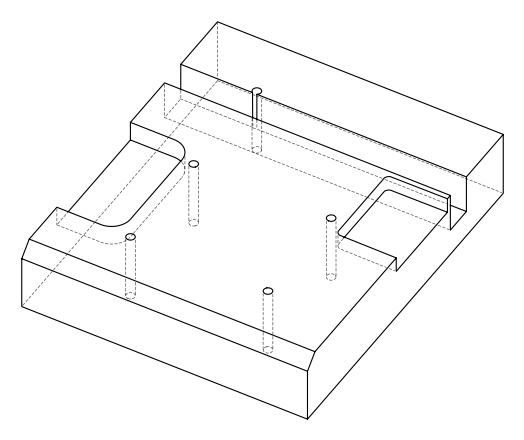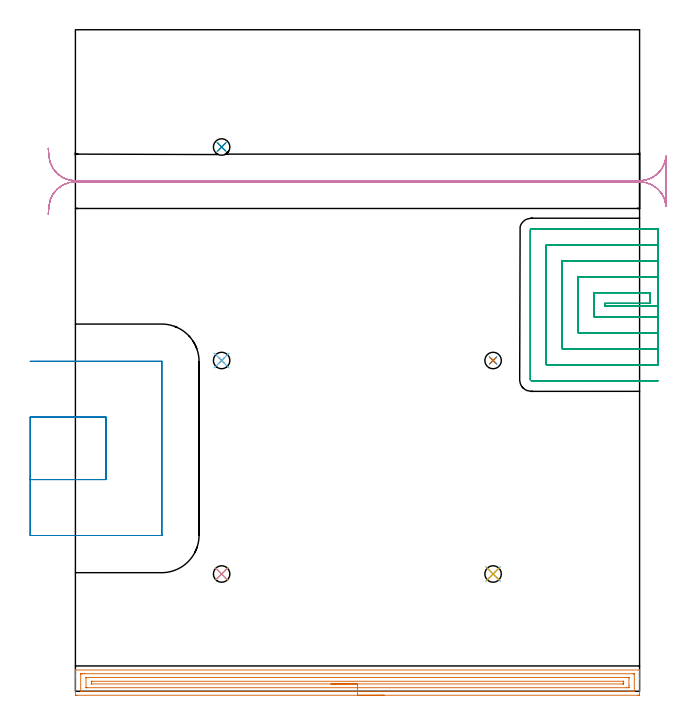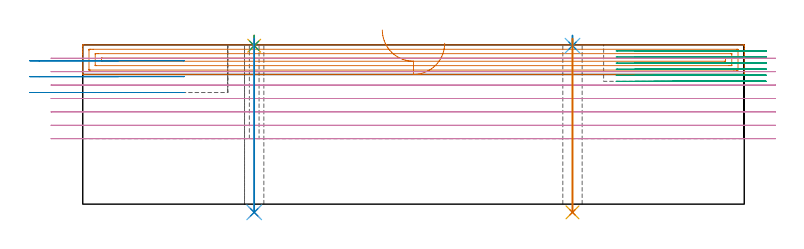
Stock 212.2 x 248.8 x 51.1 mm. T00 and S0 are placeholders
(PLAN: 14 operations, 5 tool changes, 27.9 min)
(1 AREA_MILL | FG_CHAMFER_SURFACE | UGT0205_001 | 6.99 min | 9577 mm3)
(2 MILL_SLOT | SLOT_PARTIAL_RECTANGULAR | UGT0201_006 | Follow Part, ap 7, ae 75% | 2.09 min | 65225 mm3)
(3 MILL_SLOT_1 | SLOT_PARTIAL_RECTANGULAR_1 | UGT0201_007 | Follow Part, ap 2, ae 75% | 10.34 min | 34258 mm3)
(4 MILL_RECTANGULAR_SLOT | SLOT_RECTANGULAR | UGT0201_094 | Follow Part, ap 5, ae 75% | 7.23 min | 130318 mm3)
(5 SPOT_DRILL | STEP1HOLE | NXT0321_9005460120000 | 0.03 min | 27 mm3)
(6 SPOT_DRILL_1 | STEP1HOLE_1 | NXT0321_9005460120000 | 0.03 min | 20 mm3)
(7 SPOT_DRILL_2 | STEP1HOLE_2 | NXT0321_9005460120000 | 0.03 min | 29 mm3)
(8 SPOT_DRILL_3 | STEP1HOLE_3 | NXT0321_9005460120000 | 0.03 min | 9 mm3)
(9 SPOT_DRILL_4 | STEP1HOLE_4 | NXT0321_9005460120000 | 0.03 min | 29 mm3)
(10 DRILL_THROUGH_HOLE_INTO_CENTER | STEP1HOLE | NXT0301_033 | 0.22 min | 1535 mm3)
(11 DRILL_THROUGH_HOLE_INTO_CENTER_1 | STEP1HOLE_1 | NXT0301_033 | 0.22 min | 1542 mm3)
(12 DRILL_THROUGH_HOLE_INTO_CENTER_2 | STEP1HOLE_2 | NXT0301_033 | 0.22 min | 1521 mm3)
(13 DRILL_THROUGH_HOLE_INTO_CENTER_3 | STEP1HOLE_3 | NXT0301_033 | 0.22 min | 1531 mm3)
(14 DRILL_THROUGH_HOLE_INTO_CENTER_4 | STEP1HOLE_4 | NXT0301_033 | 0.22 min | 1499 mm3)
(TOOL UGT0205_001 | Chamfer Mill 20 x 3 x 45 deg. | D20 FL50 Z2)
(TOOL UGT0201_006 | End Mill 28 mm | D28 FL25 Z2)
(TOOL UGT0201_007 | End Mill 8 mm | D8 FL19 Z4)
(TOOL UGT0201_094 | End mill 20 mm | D20 FL38 Z4)
(TOOL NXT0321_9005460120000 | NC Spot Drill, 142deg, 12mm, Carbide, Uncoated | D12 PA142 FL30 Z2)
(TOOL NXT0301_033 | Carbide Drill 6.2mm [860.1-0620-031A1-MM 2214] | D6.2 PA140 FL53 Z2)
(OP 1 AREA_MILL)
G17 G21 G94 G90
T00 M6
G54
G17 G0 G90 X116.1 Y-1.5 S1061 M3
G43 Z61.1 H0
Z51.6
G94 G1 X116.062 Z50.728 F250.
X115.948 Z49.864
X115.759 Z49.012
X115.497 Z48.18
X115.163 Z47.374
X114.76 Z46.6
X114.292 Z45.864
X113.76 Z45.172
X113.171 Z44.529
X112.528 Z43.94
X111.836 Z43.408
X111.1 Z42.94
X110.326 Z42.537
X109.52 Z42.203
X108.688 Z41.941
X107.836 Z41.752
X106.972 Z41.638
X106.1 Z41.6
X0.625
X0.105 Y-1.495 Z41.603
X0.01 Y-1.492 Z41.606
X0. Y-1.392 Z41.706
Y5.001 Z48.096
Y5.528 Z48.625
Y5.877 Z48.973
Y6.404 Z49.5
Y6.753 Z49.848
Y7.451 Z50.551
Y7.704 Z50.804
X0.003 Y7.854 Z50.947
X0.01 Y7.997 Z51.089
X0.178 Y8. Z51.1
X212.022
X212.19 Y7.997 Z51.089
X212.197 Y7.854 Z50.947
X212.2 Y7.704 Z50.803
Y7.451 Z50.551
Y6.753 Z49.848
Y5.528 Z48.625
Y5.001 Z48.096
Y4.389 Z47.484
Y-0.865 Z42.232
X212.196 Y-1.129 Z41.969
X212.19 Y-1.493 Z41.605
X211.95 Y-1.497 Z41.602
X211.575 Y-1.5 Z41.6
X106.1
Y-0.086 Z43.014
X2.413 Y-0.085 Z43.015
X2.241 Y-0.084 Z43.016
X2.057 Y-0.081 Z43.019
X2.018 Y-0.079 Z43.021
X2.01 Y-0.057 Z43.043
X2.007 Y-0.024 Z43.076
X2.001 Y0.15 Z43.25
Y6.281 Z49.381
X2.004 Y6.416 Z49.516
X2.01 Y6.524 Z49.624
X2.015 Y6.579 Z49.679
X2.052 Y6.58 Z49.68
X2.413 Y6.584 Z49.684
X2.584 Y6.585 Z49.685
X3.307 Y6.586 Z49.686
X209.787 Y6.585 Z49.685
X209.959 Y6.584 Z49.684
X210.143 Y6.58 Z49.68
X210.182 Y6.579 Z49.679
X210.19 Y6.557 Z49.657
X210.193 Y6.524 Z49.624
X210.199 Y6.35 Z49.45
Y0.219 Z43.319
X210.196 Y0.084 Z43.184
X210.19 Y-0.024 Z43.076
X210.185 Y-0.079 Z43.021
X210.148 Y-0.08 Z43.02
X209.787 Y-0.084 Z43.016
X209.616 Y-0.085 Z43.015
X208.893 Y-0.086 Z43.014
X106.1
Y1.328 Z44.428
X4.374 Y1.329 Z44.429
X4.201 Y1.33 Z44.43
X4.028 Y1.333 Z44.433
X4.012 Y1.335 Z44.435
X4.008 Y1.347 Z44.447
X4.003 Y1.381 Z44.481
X4.001 Y1.433 Z44.533
X4. Y1.499 Z44.599
X4.001 Y5.001 Z48.101
X4.003 Y5.1 Z48.2
X4.007 Y5.148 Z48.248
X4.012 Y5.165 Z48.265
X4.031 Y5.167 Z48.267
X4.201 Y5.17 Z48.27
X4.921 Y5.171 Z48.271
X207.826
X207.999 Y5.17 Z48.27
X208.172 Y5.167 Z48.267
X208.188 Y5.165 Z48.265
X208.192 Y5.153 Z48.253
X208.197 Y5.119 Z48.219
X208.199 Y5.067 Z48.167
X208.2 Y5.001 Z48.101
Y2.178 Z45.278
X208.199 Y1.499 Z44.599
X208.197 Y1.4 Z44.5
X208.193 Y1.352 Z44.452
X208.188 Y1.335 Z44.435
X208.169 Y1.333 Z44.433
X207.999 Y1.33 Z44.43
X207.279 Y1.328 Z44.428
X106.1
Y2.743 Z45.843
X6.147
X6.088 Y2.744 Z45.844
X6.026 Y2.747 Z45.847
X6.011 Y2.749 Z45.849
X6.008 Y2.768 Z45.868
X6.004 Y2.82 Z45.92
X6. Y3.238 Z46.338
Y3.25 Z46.35
X6.007 Y3.682 Z46.782
X6.01 Y3.735 Z46.835
X6.017 Y3.751 Z46.851
X6.054 Y3.752 Z46.852
X6.192 Y3.755 Z46.855
X6.365 Y3.757 Z46.857
X206.053
X206.112 Y3.756 Z46.856
X206.174 Y3.753 Z46.853
X206.189 Y3.751 Z46.851
X206.192 Y3.732 Z46.832
X206.196 Y3.68 Z46.78
X206.2 Y3.262 Z46.362
Y3.25 Z46.35
X206.193 Y2.818 Z45.918
X206.19 Y2.765 Z45.865
X206.183 Y2.749 Z45.849
X206.146 Y2.748 Z45.848
X206.008 Y2.745 Z45.845
X205.835 Y2.743 Z45.843
X106.1
X105.228 Z45.881
X104.364 Z45.995
X103.512 Z46.183
X102.68 Z46.446
X101.874 Z46.78
X101.1 Z47.182
X100.364 Z47.651
X99.672 Z48.182
X99.029 Z48.772
X98.44 Z49.415
X97.908 Z50.107
X97.44 Z50.843
X97.037 Z51.617
X96.703 Z52.422
X96.441 Z53.254
X96.252 Z54.106
X96.138 Z54.971
X96.1 Z55.843
G0 Z61.1
M5
M2
(OP 2 MILL_SLOT)
G17 G21 G94 G90
T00 M6
G54
G17 G0 G90 X-17. Y79.6 S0 M3
G43 Z61.1 H0
Z46.
G94 G1 X-14. F250.
X11.5 F500.
Y103.1
X-14.
X-17. F250.
Y58.6
X-14.
X32.4 F500.
X32.455 Y58.605
X32.495 Y58.645
X32.5 Y58.7
Y124.
X32.495 Y124.055
X32.455 Y124.095
X32.4 Y124.1
X-14.
X-17. F250.
G0 Y79.6 Z40.9
G1 X-14.
X11.5 F500.
Y103.1
X-14.
X-17. F250.
Y58.6
X-14.
X32.4 F500.
X32.455 Y58.605
X32.495 Y58.645
X32.5 Y58.7
Y124.
X32.495 Y124.055
X32.455 Y124.095
X32.4 Y124.1
X-14.
X-17. F250.
G0 Y79.6 Z35.8
G1 X-14.
X11.5 F500.
Y103.1
X-14.
X-17. F250.
Y58.6
X-14.
X32.4 F500.
X32.455 Y58.605
X32.495 Y58.645
X32.5 Y58.7
Y124.
X32.495 Y124.055
X32.455 Y124.095
X32.4 Y124.1
X-14.
X-17. F250.
G0 Z61.1
M5
M2
(OP 3 MILL_SLOT_1)
G17 G21 G94 G90
T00 M6
G54
G17 G0 G90 X219.2 Y144.8 S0 M3
G43 Z61.1 H0
Z49.15
G94 G1 X216.2 F250.
X199.1 F500.
Y145.9
X216.2
Y149.9
X195.1
Y140.8
X216.2
X219.2 F250.
Y155.9
X216.2
X189.1 F500.
Y134.8
X216.2
X219.2 F250.
Y161.9
X216.2
X183.1 F500.
Y128.8
X216.2
X219.2 F250.
Y167.9
X216.2
X177.1 F500.
Y122.8
X216.2
X219.2 F250.
Y173.9
X216.2
X171.5 F500.
G3 X171.1 Y173.5 R0.4
G1 Y117.2
G3 X171.5 Y116.8 R0.4
G1 X216.2
X219.2 F250.
G0 Y144.8 Z47.2
G1 X216.2
X199.1 F500.
Y145.9
X216.2
Y149.9
X195.1
Y140.8
X216.2
X219.2 F250.
Y155.9
X216.2
X189.1 F500.
Y134.8
X216.2
X219.2 F250.
Y161.9
X216.2
X183.1 F500.
Y128.8
X216.2
X219.2 F250.
Y167.9
X216.2
X177.1 F500.
Y122.8
X216.2
X219.2 F250.
Y173.9
X216.2
X171.5 F500.
G3 X171.1 Y173.5 R0.4
G1 Y117.2
G3 X171.5 Y116.8 R0.4
G1 X216.2
X219.2 F250.
G0 Y144.8 Z45.25
G1 X216.2
X199.1 F500.
Y145.9
X216.2
Y149.9
X195.1
Y140.8
X216.2
X219.2 F250.
Y155.9
X216.2
X189.1 F500.
Y134.8
X216.2
X219.2 F250.
Y161.9
X216.2
X183.1 F500.
Y128.8
X216.2
X219.2 F250.
Y167.9
X216.2
X177.1 F500.
Y122.8
X216.2
X219.2 F250.
Y173.9
X216.2
X171.5 F500.
G3 X171.1 Y173.5 R0.4
G1 Y117.2
G3 X171.5 Y116.8 R0.4
G1 X216.2
X219.2 F250.
G0 Y144.8 Z43.3
G1 X216.2
X199.1 F500.
Y145.9
X216.2
Y149.9
X195.1
Y140.8
X216.2
X219.2 F250.
Y155.9
X216.2
X189.1 F500.
Y134.8
X216.2
X219.2 F250.
Y161.9
X216.2
X183.1 F500.
Y128.8
X216.2
X219.2 F250.
Y167.9
X216.2
X177.1 F500.
Y122.8
X216.2
X219.2 F250.
Y173.9
X216.2
X171.5 F500.
G3 X171.1 Y173.5 R0.4
G1 Y117.2
G3 X171.5 Y116.8 R0.4
G1 X216.2
X219.2 F250.
G0 Y144.8 Z41.35
G1 X216.2
X199.1 F500.
Y145.9
X216.2
Y149.9
X195.1
Y140.8
X216.2
X219.2 F250.
Y155.9
X216.2
X189.1 F500.
Y134.8
X216.2
X219.2 F250.
Y161.9
X216.2
X183.1 F500.
Y128.8
X216.2
X219.2 F250.
Y167.9
X216.2
X177.1 F500.
Y122.8
X216.2
X219.2 F250.
Y173.9
X216.2
X171.5 F500.
G3 X171.1 Y173.5 R0.4
G1 Y117.2
G3 X171.5 Y116.8 R0.4
G1 X216.2
X219.2 F250.
G0 Y144.8 Z39.4
G1 X216.2
X199.1 F500.
Y145.9
X216.2
Y149.9
X195.1
Y140.8
X216.2
X219.2 F250.
Y155.9
X216.2
X189.1 F500.
Y134.8
X216.2
X219.2 F250.
Y161.9
X216.2
X183.1 F500.
Y128.8
X216.2
X219.2 F250.
Y167.9
X216.2
X177.1 F500.
Y122.8
X216.2
X219.2 F250.
Y173.9
X216.2
X171.5 F500.
G3 X171.1 Y173.5 R0.4
G1 Y117.2
G3 X171.5 Y116.8 R0.4
G1 X216.2
X219.2 F250.
G0 Z61.1
M5
M2
(OP 4 MILL_RECTANGULAR_SLOT)
G17 G21 G94 G90
T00 M6
G54
G17 G0 G90 X-10.202 Y179.383 S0 M3
G43 Z61.1 H0
Z46.8
G94 G1 X-9.97 Y182.374 F250.
G2 X0. Y191.6 R10. F500.
G1 X212.2
G2 X222.17 Y182.374 R10.
G1 X222.2
Y201.226
X222.17
G2 X212.2 Y192. R10.
G1 X56.622
G2 X55. Y192.133 R10.
X53.378 Y192. R10.
G1 X0.
G2 X-9.97 Y201.226 R10.
G1 X-10.202 Y204.217 F250.
G0 Y179.383 Z42.5
G1 X-9.97 Y182.374
G2 X0. Y191.6 R10. F500.
G1 X212.2
G2 X222.17 Y182.374 R10.
G1 X222.2
Y201.226
X222.17
G2 X212.2 Y192. R10.
G1 X56.622
G2 X55. Y192.133 R10.
X53.378 Y192. R10.
G1 X0.
G2 X-9.97 Y201.226 R10.
G1 X-10.202 Y204.217 F250.
G0 Y179.383 Z38.2
G1 X-9.97 Y182.374
G2 X0. Y191.6 R10. F500.
G1 X212.2
G2 X222.17 Y182.374 R10.
G1 X222.2
Y201.226
X222.17
G2 X212.2 Y192. R10.
G1 X56.622
G2 X55. Y192.133 R10.
X53.378 Y192. R10.
G1 X0.
G2 X-9.97 Y201.226 R10.
G1 X-10.202 Y204.217 F250.
G0 Y179.383 Z33.9
G1 X-9.97 Y182.374
G2 X0. Y191.6 R10. F500.
G1 X212.2
G2 X222.17 Y182.374 R10.
G1 X222.2
Y201.226
X222.17
G2 X212.2 Y192. R10.
G1 X56.622
G2 X55. Y192.133 R10.
X53.378 Y192. R10.
G1 X0.
G2 X-9.97 Y201.226 R10.
G1 X-10.202 Y204.217 F250.
G0 Y179.383 Z29.6
G1 X-9.97 Y182.374
G2 X0. Y191.6 R10. F500.
G1 X212.2
G2 X222.17 Y182.374 R10.
G1 X222.2
Y201.226
X222.17
G2 X212.2 Y192. R10.
G1 X56.622
G2 X55. Y192.133 R10.
X53.378 Y192. R10.
G1 X0.
G2 X-9.97 Y201.226 R10.
G1 X-10.202 Y204.217 F250.
G0 Y179.383 Z25.3
G1 X-9.97 Y182.374
G2 X0. Y191.6 R10. F500.
G1 X212.2
G2 X222.17 Y182.374 R10.
G1 X222.2
Y201.226
X222.17
G2 X212.2 Y192. R10.
G1 X56.622
G2 X55. Y192.133 R10.
X53.378 Y192. R10.
G1 X0.
G2 X-9.97 Y201.226 R10.
G1 X-10.202 Y204.217 F250.
G0 Y179.383 Z21.
G1 X-9.97 Y182.374
G2 X0. Y191.6 R10. F500.
G1 X212.2
G2 X222.17 Y182.374 R10.
G1 X222.2
Y201.226
X222.17
G2 X212.2 Y192. R10.
G1 X56.622
G2 X55. Y192.133 R10.
X53.378 Y192. R10.
G1 X0.
G2 X-9.97 Y201.226 R10.
G1 X-10.202 Y204.217 F250.
G0 Z61.1
M5
M2
(OP 5 SPOT_DRILL)
G17 G21 G94 G90
T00 M6
G54
G17 G0 G90 X55. Y44.1 S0 M3
G43 Z61.1 H0
G94 G81 G98 Z50.829 F250. R54.1
G80
M5
M2
(OP 6 SPOT_DRILL_1)
G17 G21 G94 G90
T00 M6
G54
G17 G0 G90 X157.1 Y44.1 S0 M3
G43 Z61.1 H0
G94 G81 G98 Z50.829 F250. R54.1
G80
M5
M2
(OP 7 SPOT_DRILL_2)
G17 G21 G94 G90
T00 M6
G54
G17 G0 G90 X55. Y124.4 S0 M3
G43 Z61.1 H0
G94 G81 G98 Z50.829 F250. R54.1
G80
M5
M2
(OP 8 SPOT_DRILL_3)
G17 G21 G94 G90
T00 M6
G54
G17 G0 G90 X157.1 Y124.4 S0 M3
G43 Z61.1 H0
G94 G81 G98 Z50.829 F250. R54.1
G80
M5
M2
(OP 9 SPOT_DRILL_4)
G17 G21 G94 G90
T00 M6
G54
G17 G0 G90 X55. Y204.7 S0 M3
G43 Z61.1 H0
G94 G81 G98 Z50.829 F250. R54.1
G80
M5
M2
(OP 10 DRILL_THROUGH_HOLE_INTO_CENTER)
G17 G21 G94 G90
T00 M6
G54
G17 G0 G90 X55. Y44.1 S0 M3
G43 Z61.1 H1
G94 G73 G98 Z-2.628 F250. Q5.97 R53.1
G80
M5
M2
(OP 11 DRILL_THROUGH_HOLE_INTO_CENTER_1)
G17 G21 G94 G90
T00 M6
G54
G17 G0 G90 X157.1 Y44.1 S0 M3
G43 Z61.1 H1
G94 G73 G98 Z-2.628 F250. Q5.97 R53.1
G80
M5
M2
(OP 12 DRILL_THROUGH_HOLE_INTO_CENTER_2)
G17 G21 G94 G90
T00 M6
G54
G17 G0 G90 X55. Y124.4 S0 M3
G43 Z61.1 H1
G94 G73 G98 Z-2.628 F250. Q5.97 R53.1
G80
M5
M2
(OP 13 DRILL_THROUGH_HOLE_INTO_CENTER_3)
G17 G21 G94 G90
T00 M6
G54
G17 G0 G90 X157.1 Y124.4 S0 M3
G43 Z61.1 H1
G94 G73 G98 Z-2.628 F250. Q5.97 R53.1
G80
M5
M2
(OP 14 DRILL_THROUGH_HOLE_INTO_CENTER_4)
G17 G21 G94 G90
T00 M6
G54
G17 G0 G90 X55. Y204.7 S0 M3
G43 Z61.1 H1
G94 G73 G98 Z-2.628 F250. Q5.97 R53.1
G80
M5
M2
